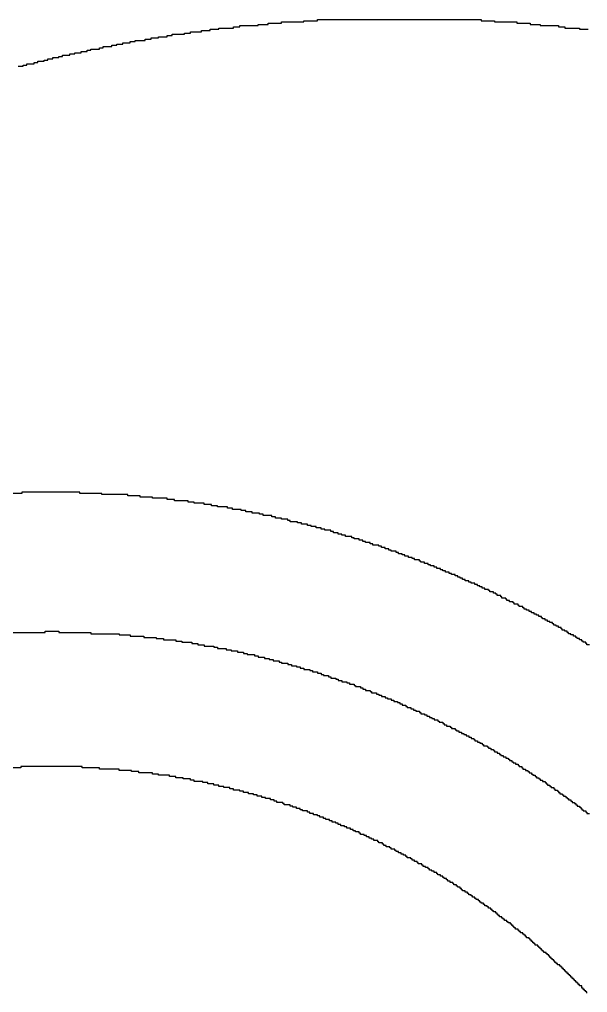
# Model space of a CAD drawing. Header units: millimetres. Extents: x -3.3 to 49.3, y -30.5 to 0.
# Drawn here: x 41.058 to 42.749, y -21.536 to -18.641 of the extents above; entities that cross this region are included whole.
import ezdxf

# ---------------------------------------------------------------- set-up
doc = ezdxf.new("R2010")
doc.units = ezdxf.units.MM
doc.layers.add('TopOverlay', color=2, linetype='Continuous')

msp = doc.modelspace()

# ---------------------------------------------------------------- linework, layer by layer
at = {"layer": 'TopOverlay'}
for p, q in [((41.9044, -18.648), (41.9044, -18.6443)), ((41.9044, -18.6443), (41.9447, -18.6443)), ((41.9447, -18.6443), (41.9447, -18.6407)), ((41.9447, -18.6407), (42.4319, -18.6407)), ((42.4319, -18.6407), (42.4319, -18.6443)), ((42.4319, -18.6443), (42.4722, -18.6443)), ((42.4722, -18.6443), (42.4722, -18.648)), ((41.6004, -18.6773), (41.6004, -18.6736)), ((41.6004, -18.6736), (41.626, -18.6736)), ((41.626, -18.6736), (41.626, -18.67)), ((41.626, -18.67), (41.6516, -18.67)), ((41.6516, -18.67), (41.6516, -18.6663)), ((41.6516, -18.6663), (41.6956, -18.6663)), ((41.6956, -18.6663), (41.6956, -18.6626)), ((41.6956, -18.6626), (41.7139, -18.6626)), ((41.7139, -18.6626), (41.7139, -18.659)), ((41.7139, -18.659), (41.7689, -18.659)), ((41.7689, -18.659), (41.7689, -18.6553)), ((41.7689, -18.6553), (41.7982, -18.6553)), ((41.7982, -18.6553), (41.7982, -18.6516)), ((41.7982, -18.6516), (41.8385, -18.6516)), ((41.8385, -18.6516), (41.8385, -18.648)), ((41.8385, -18.648), (41.9044, -18.648)), ((42.4722, -18.648), (42.5381, -18.648)), ((42.5381, -18.648), (42.5381, -18.6516)), ((42.5381, -18.6516), (42.5784, -18.6516)), ((42.5784, -18.6516), (42.5784, -18.6553)), ((42.5784, -18.6553), (42.6077, -18.6553)), ((42.6077, -18.6553), (42.6077, -18.659)), ((42.6077, -18.659), (42.6626, -18.659)), ((42.6626, -18.659), (42.6626, -18.6626)), ((42.6626, -18.6626), (42.681, -18.6626)), ((42.681, -18.6626), (42.681, -18.6663)), ((42.681, -18.6663), (42.7249, -18.6663)), ((42.7249, -18.6663), (42.7249, -18.67)), ((42.7249, -18.67), (42.7505, -18.67)), ((41.4026, -18.7066), (41.4026, -18.7029)), ((41.4026, -18.7029), (41.4319, -18.7029)), ((41.4319, -18.7029), (41.4319, -18.6993)), ((41.4319, -18.6993), (41.4502, -18.6993)), ((41.4502, -18.6993), (41.4502, -18.6956)), ((41.4502, -18.6956), (41.4722, -18.6956)), ((41.4722, -18.6956), (41.4722, -18.6919)), ((41.4722, -18.6919), (41.4978, -18.6919)), ((41.4978, -18.6919), (41.4978, -18.6883)), ((41.4978, -18.6883), (41.5125, -18.6883)), ((41.5125, -18.6883), (41.5125, -18.6846)), ((41.5125, -18.6846), (41.5491, -18.6846)), ((41.5491, -18.6846), (41.5491, -18.681)), ((41.5491, -18.681), (41.5674, -18.681)), ((41.5674, -18.681), (41.5674, -18.6773)), ((41.5674, -18.6773), (41.6004, -18.6773)), ((41.2597, -18.7359), (41.2597, -18.7322)), ((41.2597, -18.7322), (41.2707, -18.7322)), ((41.2707, -18.7322), (41.2707, -18.7286)), ((41.2707, -18.7286), (41.2963, -18.7286)), ((41.2963, -18.7286), (41.2963, -18.7249)), ((41.2963, -18.7249), (41.3073, -18.7249)), ((41.3073, -18.7249), (41.3073, -18.7212)), ((41.3073, -18.7212), (41.333, -18.7212)), ((41.333, -18.7212), (41.333, -18.7176)), ((41.333, -18.7176), (41.3476, -18.7176)), ((41.3476, -18.7176), (41.3476, -18.7139)), ((41.3476, -18.7139), (41.3659, -18.7139)), ((41.3659, -18.7139), (41.3659, -18.7103)), ((41.3659, -18.7103), (41.3879, -18.7103)), ((41.3879, -18.7103), (41.3879, -18.7066)), ((41.3879, -18.7066), (41.4026, -18.7066)), ((41.1315, -18.7652), (41.1315, -18.7615)), ((41.1315, -18.7615), (41.1425, -18.7615)), ((41.1425, -18.7615), (41.1425, -18.7579)), ((41.1425, -18.7579), (41.1571, -18.7579)), ((41.1571, -18.7579), (41.1571, -18.7542)), ((41.1571, -18.7542), (41.1755, -18.7542)), ((41.1755, -18.7542), (41.1755, -18.7505)), ((41.1755, -18.7505), (41.1864, -18.7505)), ((41.1864, -18.7505), (41.1864, -18.7469)), ((41.1864, -18.7469), (41.2084, -18.7469)), ((41.2084, -18.7469), (41.2084, -18.7432)), ((41.2084, -18.7432), (41.2231, -18.7432)), ((41.2231, -18.7432), (41.2231, -18.7396)), ((41.2231, -18.7396), (41.2414, -18.7396)), ((41.2414, -18.7396), (41.2414, -18.7359)), ((41.2414, -18.7359), (41.2597, -18.7359)), ((41.0546, -18.7799), (41.0692, -18.7799)), ((41.0692, -18.7799), (41.0692, -18.7762)), ((41.0692, -18.7762), (41.0802, -18.7762)), ((41.0802, -18.7762), (41.0802, -18.7725)), ((41.0802, -18.7725), (41.1022, -18.7725)), ((41.1022, -18.7725), (41.1022, -18.7689)), ((41.1022, -18.7689), (41.1132, -18.7689)), ((41.1132, -18.7689), (41.1132, -18.7652)), ((41.1132, -18.7652), (41.1315, -18.7652)), ((41.0656, -20.0509), (41.0033, -20.0509)), ((41.2377, -20.0473), (41.0656, -20.0473)), ((41.0656, -20.0473), (41.0656, -20.0509)), ((41.2377, -20.0509), (41.2377, -20.0473)), ((41.3037, -20.0509), (41.2377, -20.0509)), ((41.3037, -20.0546), (41.3037, -20.0509)), ((41.3806, -20.0546), (41.3037, -20.0546)), ((41.3806, -20.0582), (41.3806, -20.0546)), ((41.4172, -20.0582), (41.3806, -20.0582)), ((41.4172, -20.0619), (41.4172, -20.0582)), ((41.4538, -20.0619), (41.4172, -20.0619)), ((41.4538, -20.0656), (41.4538, -20.0619)), ((41.4978, -20.0656), (41.4538, -20.0656)), ((41.4978, -20.0692), (41.4978, -20.0656)), ((41.5198, -20.0692), (41.4978, -20.0692)), ((41.5198, -20.0729), (41.5198, -20.0692)), ((41.5601, -20.0729), (41.5198, -20.0729)), ((41.5601, -20.0766), (41.5601, -20.0729)), ((41.5784, -20.0766), (41.5601, -20.0766)), ((41.5784, -20.0802), (41.5784, -20.0766)), ((41.6077, -20.0802), (41.5784, -20.0802)), ((41.6077, -20.0839), (41.6077, -20.0802)), ((41.6297, -20.0839), (41.6077, -20.0839)), ((41.6297, -20.0875), (41.6297, -20.0839)), ((41.648, -20.0875), (41.6297, -20.0875)), ((41.648, -20.0912), (41.648, -20.0875)), ((41.6773, -20.0912), (41.648, -20.0912)), ((41.6773, -20.0949), (41.6773, -20.0912)), ((41.6919, -20.0949), (41.6773, -20.0949)), ((41.6919, -20.0985), (41.6919, -20.0949)), ((41.7176, -20.0985), (41.6919, -20.0985)), ((41.7176, -20.1022), (41.7176, -20.0985)), ((41.7322, -20.1022), (41.7176, -20.1022)), ((41.7322, -20.1059), (41.7322, -20.1022)), ((41.7505, -20.1059), (41.7322, -20.1059)), ((41.7505, -20.1095), (41.7505, -20.1059)), ((41.7725, -20.1095), (41.7505, -20.1095)), ((41.7725, -20.1132), (41.7725, -20.1095)), ((41.7835, -20.1132), (41.7725, -20.1132)), ((41.7835, -20.1169), (41.7835, -20.1132)), ((41.8092, -20.1169), (41.7835, -20.1169)), ((41.8092, -20.1205), (41.8092, -20.1169)), ((41.8201, -20.1205), (41.8092, -20.1205)), ((41.8201, -20.1242), (41.8201, -20.1205)), ((41.8385, -20.1242), (41.8201, -20.1242)), ((41.8385, -20.1278), (41.8385, -20.1242)), ((41.8568, -20.1278), (41.8385, -20.1278)), ((41.8568, -20.1315), (41.8568, -20.1278)), ((41.8641, -20.1315), (41.8568, -20.1315)), ((41.8641, -20.1352), (41.8641, -20.1315)), ((41.8861, -20.1352), (41.8641, -20.1352)), ((41.8861, -20.1388), (41.8861, -20.1352)), ((41.8971, -20.1388), (41.8861, -20.1388)), ((41.8971, -20.1425), (41.8971, -20.1388)), ((41.9154, -20.1425), (41.8971, -20.1425)), ((41.9154, -20.1462), (41.9154, -20.1425)), ((41.9264, -20.1462), (41.9154, -20.1462)), ((41.9264, -20.1498), (41.9264, -20.1462)), ((41.941, -20.1498), (41.9264, -20.1498)), ((41.941, -20.1535), (41.941, -20.1498)), ((41.9557, -20.1535), (41.941, -20.1535)), ((41.9557, -20.1571), (41.9557, -20.1535)), ((41.9667, -20.1571), (41.9557, -20.1571)), ((41.9667, -20.1608), (41.9667, -20.1571)), ((41.985, -20.1608), (41.9667, -20.1608)), ((41.985, -20.1645), (41.985, -20.1608)), ((41.9923, -20.1645), (41.985, -20.1645)), ((41.9923, -20.1681), (41.9923, -20.1645)), ((42.007, -20.1681), (41.9923, -20.1681)), ((42.007, -20.1718), (42.007, -20.1681)), ((42.0179, -20.1718), (42.007, -20.1718)), ((42.0179, -20.1755), (42.0179, -20.1718)), ((42.0289, -20.1755), (42.0179, -20.1755)), ((42.0289, -20.1791), (42.0289, -20.1755)), ((42.0473, -20.1791), (42.0289, -20.1791)), ((42.0473, -20.1828), (42.0473, -20.1791)), ((42.0546, -20.1828), (42.0473, -20.1828)), ((42.0546, -20.1864), (42.0546, -20.1828)), ((42.0692, -20.1864), (42.0546, -20.1864)), ((42.0692, -20.1901), (42.0692, -20.1864)), ((42.0802, -20.1901), (42.0692, -20.1901)), ((42.0802, -20.1938), (42.0802, -20.1901)), ((42.0875, -20.1938), (42.0802, -20.1938)), ((42.0875, -20.1974), (42.0875, -20.1938)), ((42.1022, -20.1974), (42.0875, -20.1974)), ((42.1022, -20.2011), (42.1022, -20.1974)), ((42.1095, -20.2011), (42.1022, -20.2011)), ((42.1095, -20.2048), (42.1095, -20.2011)), ((42.1278, -20.2048), (42.1095, -20.2048)), ((42.1278, -20.2084), (42.1278, -20.2048)), ((42.1352, -20.2084), (42.1278, -20.2084)), ((42.1352, -20.2121), (42.1352, -20.2084)), ((42.1462, -20.2121), (42.1352, -20.2121)), ((42.1462, -20.2158), (42.1462, -20.2121)), ((42.1571, -20.2158), (42.1462, -20.2158)), ((42.1571, -20.2194), (42.1571, -20.2158)), ((42.1645, -20.2194), (42.1571, -20.2194)), ((42.1645, -20.2231), (42.1645, -20.2194)), ((42.1791, -20.2231), (42.1645, -20.2231)), ((42.1791, -20.2267), (42.1791, -20.2231)), ((42.1864, -20.2267), (42.1791, -20.2267)), ((42.1864, -20.2304), (42.1864, -20.2267)), ((42.1974, -20.2304), (42.1864, -20.2304)), ((42.1974, -20.2341), (42.1974, -20.2304)), ((42.2048, -20.2341), (42.1974, -20.2341)), ((42.2048, -20.2377), (42.2048, -20.2341)), ((42.2157, -20.2377), (42.2048, -20.2377)), ((42.2157, -20.2414), (42.2157, -20.2377)), ((42.2267, -20.2414), (42.2157, -20.2414)), ((42.2267, -20.2451), (42.2267, -20.2414)), ((42.2341, -20.2451), (42.2267, -20.2451)), ((42.2341, -20.2487), (42.2341, -20.2451)), ((42.2487, -20.2487), (42.2341, -20.2487)), ((42.2487, -20.2524), (42.2487, -20.2487)), ((42.2524, -20.2524), (42.2487, -20.2524)), ((42.2524, -20.256), (42.2524, -20.2524)), ((42.2634, -20.256), (42.2524, -20.256)), ((42.2634, -20.2597), (42.2634, -20.256)), ((42.2744, -20.2597), (42.2634, -20.2597)), ((42.2744, -20.2634), (42.2744, -20.2597)), ((42.2817, -20.2634), (42.2744, -20.2634)), ((42.2817, -20.267), (42.2817, -20.2634)), ((42.2927, -20.267), (42.2817, -20.267)), ((42.2927, -20.2707), (42.2927, -20.267)), ((42.3, -20.2707), (42.2927, -20.2707)), ((42.3, -20.2744), (42.3, -20.2707)), ((42.311, -20.2744), (42.3, -20.2744)), ((42.311, -20.278), (42.311, -20.2744)), ((42.3183, -20.278), (42.311, -20.278)), ((42.3183, -20.2817), (42.3183, -20.278)), ((42.3256, -20.2817), (42.3183, -20.2817)), ((42.3256, -20.2853), (42.3256, -20.2817)), ((42.3366, -20.2853), (42.3256, -20.2853)), ((42.3366, -20.289), (42.3366, -20.2853)), ((42.344, -20.289), (42.3366, -20.289)), ((42.344, -20.2927), (42.344, -20.289)), ((42.3549, -20.2927), (42.344, -20.2927)), ((42.3549, -20.2963), (42.3549, -20.2927)), ((42.3623, -20.2963), (42.3549, -20.2963)), ((42.3623, -20.3), (42.3623, -20.2963)), ((42.3696, -20.3), (42.3623, -20.3)), ((42.3696, -20.3037), (42.3696, -20.3)), ((42.3769, -20.3037), (42.3696, -20.3037)), ((42.3769, -20.3073), (42.3769, -20.3037)), ((42.3842, -20.3073), (42.3769, -20.3073)), ((42.3842, -20.311), (42.3842, -20.3073)), ((42.3952, -20.311), (42.3842, -20.311)), ((42.3952, -20.3147), (42.3952, -20.311)), ((42.4026, -20.3147), (42.3952, -20.3147)), ((42.4026, -20.3183), (42.4026, -20.3147)), ((42.4136, -20.3183), (42.4026, -20.3183)), ((42.4136, -20.322), (42.4136, -20.3183)), ((42.4209, -20.322), (42.4136, -20.322)), ((42.4209, -20.3256), (42.4209, -20.322)), ((42.4282, -20.3256), (42.4209, -20.3256)), ((42.4282, -20.3293), (42.4282, -20.3256)), ((42.4355, -20.3293), (42.4282, -20.3293)), ((42.4355, -20.333), (42.4355, -20.3293)), ((42.4429, -20.333), (42.4355, -20.333)), ((42.4429, -20.3366), (42.4429, -20.333)), ((42.4538, -20.3366), (42.4429, -20.3366)), ((42.4538, -20.3403), (42.4538, -20.3366)), ((42.4575, -20.3403), (42.4538, -20.3403)), ((42.4575, -20.344), (42.4575, -20.3403)), ((42.4685, -20.344), (42.4575, -20.344)), ((42.4685, -20.3476), (42.4685, -20.344)), ((42.4758, -20.3476), (42.4685, -20.3476)), ((42.4758, -20.3513), (42.4758, -20.3476)), ((42.4795, -20.3513), (42.4758, -20.3513)), ((42.4795, -20.3549), (42.4795, -20.3513)), ((42.4905, -20.3549), (42.4795, -20.3549)), ((42.4905, -20.3586), (42.4905, -20.3549)), ((42.4941, -20.3586), (42.4905, -20.3586)), ((42.4941, -20.3623), (42.4941, -20.3586)), ((42.5051, -20.3623), (42.4941, -20.3623)), ((42.5051, -20.3659), (42.5051, -20.3623)), ((42.5088, -20.3659), (42.5051, -20.3659)), ((42.5088, -20.3696), (42.5088, -20.3659)), ((42.5161, -20.3696), (42.5088, -20.3696)), ((42.5161, -20.3733), (42.5161, -20.3696)), ((42.5271, -20.3733), (42.5161, -20.3733)), ((42.5271, -20.3769), (42.5271, -20.3733)), ((42.5308, -20.3769), (42.5271, -20.3769)), ((42.5308, -20.3806), (42.5308, -20.3769)), ((42.5418, -20.3806), (42.5308, -20.3806)), ((42.5418, -20.3842), (42.5418, -20.3806)), ((42.5454, -20.3842), (42.5418, -20.3842)), ((42.5454, -20.3879), (42.5454, -20.3842)), ((42.5564, -20.3879), (42.5454, -20.3879)), ((42.5564, -20.3916), (42.5564, -20.3879)), ((42.5601, -20.3916), (42.5564, -20.3916)), ((42.5601, -20.3952), (42.5601, -20.3916)), ((42.5674, -20.3952), (42.5601, -20.3952)), ((42.5674, -20.3989), (42.5674, -20.3952)), ((42.5747, -20.3989), (42.5674, -20.3989)), ((42.5747, -20.4026), (42.5747, -20.3989)), ((42.5821, -20.4026), (42.5747, -20.4026)), ((42.5821, -20.4062), (42.5821, -20.4026)), ((42.5894, -20.4062), (42.5821, -20.4062)), ((42.5894, -20.4099), (42.5894, -20.4062)), ((42.5967, -20.4099), (42.5894, -20.4099)), ((42.5967, -20.4136), (42.5967, -20.4099)), ((42.604, -20.4136), (42.5967, -20.4136)), ((42.604, -20.4172), (42.604, -20.4136)), ((42.6114, -20.4172), (42.604, -20.4172)), ((42.6114, -20.4209), (42.6114, -20.4172)), ((42.615, -20.4209), (42.6114, -20.4209)), ((42.615, -20.4245), (42.615, -20.4209)), ((42.6223, -20.4245), (42.615, -20.4245)), ((42.6223, -20.4282), (42.6223, -20.4245)), ((42.6297, -20.4282), (42.6223, -20.4282)), ((42.6297, -20.4319), (42.6297, -20.4282)), ((42.637, -20.4319), (42.6297, -20.4319)), ((42.637, -20.4355), (42.637, -20.4319)), ((42.6443, -20.4355), (42.637, -20.4355)), ((42.6443, -20.4392), (42.6443, -20.4355)), ((42.648, -20.4392), (42.6443, -20.4392)), ((42.648, -20.4429), (42.648, -20.4392)), ((42.6553, -20.4429), (42.648, -20.4429)), ((42.6553, -20.4465), (42.6553, -20.4429)), ((41.0399, -20.4648), (41.1352, -20.4648)), ((41.1352, -20.4648), (41.1352, -20.4612)), ((41.1352, -20.4612), (41.1755, -20.4612)), ((41.1755, -20.4612), (41.1755, -20.4648)), ((41.1755, -20.4648), (41.2707, -20.4648)), ((41.2707, -20.4648), (41.2707, -20.4685)), ((41.2707, -20.4685), (41.3549, -20.4685)), ((41.3549, -20.4685), (41.3549, -20.4722)), ((42.6626, -20.4465), (42.6553, -20.4465)), ((42.6626, -20.4502), (42.6626, -20.4465)), ((42.67, -20.4502), (42.6626, -20.4502)), ((42.67, -20.4538), (42.67, -20.4502)), ((42.6736, -20.4538), (42.67, -20.4538)), ((42.6736, -20.4575), (42.6736, -20.4538)), ((42.681, -20.4575), (42.6736, -20.4575)), ((42.681, -20.4612), (42.681, -20.4575)), ((42.6883, -20.4612), (42.681, -20.4612)), ((42.6883, -20.4648), (42.6883, -20.4612)), ((42.6919, -20.4648), (42.6883, -20.4648)), ((42.6919, -20.4685), (42.6919, -20.4648)), ((42.6993, -20.4685), (42.6919, -20.4685)), ((42.6993, -20.4722), (42.6993, -20.4685)), ((41.3549, -20.4722), (41.3879, -20.4722)), ((41.3879, -20.4722), (41.3879, -20.4758)), ((41.3879, -20.4758), (41.4282, -20.4758)), ((41.4282, -20.4758), (41.4282, -20.4795)), ((41.4282, -20.4795), (41.4648, -20.4795)), ((41.4648, -20.4795), (41.4648, -20.4832)), ((41.4648, -20.4832), (41.4868, -20.4832)), ((41.4868, -20.4832), (41.4868, -20.4868)), ((41.4868, -20.4868), (41.5234, -20.4868)), ((41.5234, -20.4868), (41.5234, -20.4905)), ((41.5234, -20.4905), (41.5418, -20.4905)), ((41.5418, -20.4905), (41.5418, -20.4941)), ((41.5418, -20.4941), (41.5711, -20.4941)), ((41.5711, -20.4941), (41.5711, -20.4978)), ((41.5711, -20.4978), (41.5894, -20.4978)), ((41.5894, -20.4978), (41.5894, -20.5015)), ((42.7066, -20.4722), (42.6993, -20.4722)), ((42.7066, -20.4758), (42.7066, -20.4722)), ((42.7139, -20.4758), (42.7066, -20.4758)), ((42.7139, -20.4795), (42.7139, -20.4758)), ((42.7176, -20.4795), (42.7139, -20.4795)), ((42.7176, -20.4832), (42.7176, -20.4795)), ((42.7249, -20.4832), (42.7176, -20.4832)), ((42.7249, -20.4868), (42.7249, -20.4832)), ((42.7322, -20.4868), (42.7249, -20.4868)), ((42.7322, -20.4905), (42.7322, -20.4868)), ((42.7359, -20.4905), (42.7322, -20.4905)), ((42.7359, -20.4941), (42.7359, -20.4905)), ((42.7432, -20.4941), (42.7359, -20.4941)), ((42.7432, -20.4978), (42.7432, -20.4941)), ((42.7469, -20.4978), (42.7432, -20.4978)), ((42.7469, -20.5015), (42.7469, -20.4978)), ((41.5894, -20.5015), (41.6077, -20.5015)), ((41.6077, -20.5015), (41.6077, -20.5051)), ((41.6077, -20.5051), (41.637, -20.5051)), ((41.637, -20.5051), (41.637, -20.5088)), ((41.637, -20.5088), (41.648, -20.5088)), ((41.648, -20.5088), (41.648, -20.5125)), ((41.648, -20.5125), (41.6736, -20.5125)), ((41.6736, -20.5125), (41.6736, -20.5161)), ((41.6736, -20.5161), (41.6883, -20.5161)), ((41.6883, -20.5161), (41.6883, -20.5198)), ((41.6883, -20.5198), (41.7066, -20.5198)), ((41.7066, -20.5198), (41.7066, -20.5234)), ((41.7066, -20.5234), (41.7249, -20.5234)), ((41.7249, -20.5234), (41.7249, -20.5271)), ((41.7249, -20.5271), (41.7359, -20.5271)), ((41.7359, -20.5271), (41.7359, -20.5308)), ((42.7542, -20.5015), (42.7469, -20.5015)), ((41.7359, -20.5308), (41.7579, -20.5308)), ((41.7579, -20.5308), (41.7579, -20.5344)), ((41.7579, -20.5344), (41.7689, -20.5344)), ((41.7689, -20.5344), (41.7689, -20.5381)), ((41.7689, -20.5381), (41.7872, -20.5381)), ((41.7872, -20.5381), (41.7872, -20.5418)), ((41.7872, -20.5418), (41.8018, -20.5418)), ((41.8018, -20.5418), (41.8018, -20.5454)), ((41.8018, -20.5454), (41.8128, -20.5454)), ((41.8128, -20.5454), (41.8128, -20.5491)), ((41.8128, -20.5491), (41.8311, -20.5491)), ((41.8311, -20.5491), (41.8311, -20.5527)), ((41.8311, -20.5527), (41.8385, -20.5527)), ((41.8385, -20.5527), (41.8385, -20.5564)), ((41.8385, -20.5564), (41.8568, -20.5564)), ((41.8568, -20.5564), (41.8568, -20.5601)), ((41.8568, -20.5601), (41.8678, -20.5601)), ((41.8678, -20.5601), (41.8678, -20.5637)), ((41.8678, -20.5637), (41.8824, -20.5637)), ((41.8824, -20.5637), (41.8824, -20.5674)), ((41.8824, -20.5674), (41.8934, -20.5674)), ((41.8934, -20.5674), (41.8934, -20.5711)), ((41.8934, -20.5711), (41.9044, -20.5711)), ((41.9044, -20.5711), (41.9044, -20.5747)), ((41.9044, -20.5747), (41.9227, -20.5747)), ((41.9227, -20.5747), (41.9227, -20.5784)), ((41.9227, -20.5784), (41.93, -20.5784)), ((41.93, -20.5784), (41.93, -20.5821)), ((41.93, -20.5821), (41.9447, -20.5821)), ((41.9447, -20.5821), (41.9447, -20.5857)), ((41.9447, -20.5857), (41.9557, -20.5857)), ((41.9557, -20.5857), (41.9557, -20.5894)), ((41.9557, -20.5894), (41.963, -20.5894)), ((41.963, -20.5894), (41.963, -20.593)), ((41.963, -20.593), (41.9777, -20.593)), ((41.9777, -20.593), (41.9777, -20.5967)), ((41.9777, -20.5967), (41.985, -20.5967)), ((41.985, -20.5967), (41.985, -20.6004)), ((41.985, -20.6004), (41.9996, -20.6004)), ((41.9996, -20.6004), (41.9996, -20.604)), ((41.9996, -20.604), (42.007, -20.604)), ((42.007, -20.604), (42.007, -20.6077)), ((42.007, -20.6077), (42.0179, -20.6077)), ((42.0179, -20.6077), (42.0179, -20.6114)), ((42.0179, -20.6114), (42.0326, -20.6114)), ((42.0326, -20.6114), (42.0326, -20.615)), ((42.0326, -20.615), (42.0399, -20.615)), ((42.0399, -20.615), (42.0399, -20.6187)), ((42.0399, -20.6187), (42.0546, -20.6187)), ((42.0546, -20.6187), (42.0546, -20.6223)), ((42.0546, -20.6223), (42.0582, -20.6223)), ((42.0582, -20.6223), (42.0582, -20.626)), ((42.0582, -20.626), (42.0729, -20.626)), ((42.0729, -20.626), (42.0729, -20.6297)), ((42.0729, -20.6297), (42.0802, -20.6297)), ((42.0802, -20.6297), (42.0802, -20.6333)), ((42.0802, -20.6333), (42.0875, -20.6333)), ((42.0875, -20.6333), (42.0875, -20.637)), ((42.0875, -20.637), (42.1022, -20.637)), ((42.1022, -20.637), (42.1022, -20.6407)), ((42.1022, -20.6407), (42.1059, -20.6407)), ((42.1059, -20.6407), (42.1059, -20.6443)), ((42.1059, -20.6443), (42.1205, -20.6443)), ((42.1205, -20.6443), (42.1205, -20.648)), ((42.1205, -20.648), (42.1278, -20.648)), ((42.1278, -20.648), (42.1278, -20.6516)), ((42.1278, -20.6516), (42.1352, -20.6516)), ((42.1352, -20.6516), (42.1352, -20.6553)), ((42.1352, -20.6553), (42.1462, -20.6553)), ((42.1462, -20.6553), (42.1462, -20.659)), ((42.1462, -20.659), (42.1535, -20.659)), ((42.1535, -20.659), (42.1535, -20.6626)), ((42.1535, -20.6626), (42.1645, -20.6626)), ((42.1645, -20.6626), (42.1645, -20.6663)), ((42.1645, -20.6663), (42.1718, -20.6663)), ((42.1718, -20.6663), (42.1718, -20.67)), ((42.1718, -20.67), (42.1828, -20.67)), ((42.1828, -20.67), (42.1828, -20.6736)), ((42.1828, -20.6736), (42.1901, -20.6736)), ((42.1901, -20.6736), (42.1901, -20.6773)), ((42.1901, -20.6773), (42.1974, -20.6773)), ((42.1974, -20.6773), (42.1974, -20.681)), ((42.1974, -20.681), (42.2084, -20.681)), ((42.2084, -20.681), (42.2084, -20.6846)), ((42.2084, -20.6846), (42.2121, -20.6846)), ((42.2121, -20.6846), (42.2121, -20.6883)), ((42.2121, -20.6883), (42.2231, -20.6883)), ((42.2231, -20.6883), (42.2231, -20.6919)), ((42.2231, -20.6919), (42.2304, -20.6919)), ((42.2304, -20.6919), (42.2304, -20.6956)), ((42.2304, -20.6956), (42.2377, -20.6956)), ((42.2377, -20.6956), (42.2377, -20.6993)), ((42.2377, -20.6993), (42.2487, -20.6993)), ((42.2487, -20.6993), (42.2487, -20.7029)), ((42.2487, -20.7029), (42.2524, -20.7029)), ((42.2524, -20.7029), (42.2524, -20.7066)), ((42.2524, -20.7066), (42.2634, -20.7066)), ((42.2634, -20.7066), (42.2634, -20.7103)), ((42.2634, -20.7103), (42.2707, -20.7103)), ((42.2707, -20.7103), (42.2707, -20.7139)), ((42.2707, -20.7139), (42.278, -20.7139)), ((42.278, -20.7139), (42.278, -20.7176)), ((42.278, -20.7176), (42.2853, -20.7176)), ((42.2853, -20.7176), (42.2853, -20.7212)), ((42.2853, -20.7212), (42.2927, -20.7212)), ((42.2927, -20.7212), (42.2927, -20.7249)), ((42.2927, -20.7249), (42.3037, -20.7249)), ((42.3037, -20.7249), (42.3037, -20.7286)), ((42.3037, -20.7286), (42.3073, -20.7286)), ((42.3073, -20.7286), (42.3073, -20.7322)), ((42.3073, -20.7322), (42.3183, -20.7322)), ((42.3183, -20.7322), (42.3183, -20.7359)), ((42.3183, -20.7359), (42.322, -20.7359)), ((42.322, -20.7359), (42.322, -20.7396)), ((42.322, -20.7396), (42.3293, -20.7396)), ((42.3293, -20.7396), (42.3293, -20.7432)), ((42.3293, -20.7432), (42.3403, -20.7432)), ((42.3403, -20.7432), (42.3403, -20.7469)), ((42.3403, -20.7469), (42.344, -20.7469)), ((42.344, -20.7469), (42.344, -20.7506)), ((42.344, -20.7506), (42.3549, -20.7506)), ((42.3549, -20.7506), (42.3549, -20.7542)), ((42.3549, -20.7542), (42.3586, -20.7542)), ((42.3586, -20.7542), (42.3586, -20.7579)), ((42.3586, -20.7579), (42.3659, -20.7579)), ((42.3659, -20.7579), (42.3659, -20.7615)), ((42.3659, -20.7615), (42.3733, -20.7615)), ((42.3733, -20.7615), (42.3733, -20.7652)), ((42.3733, -20.7652), (42.3806, -20.7652)), ((42.3806, -20.7652), (42.3806, -20.7689)), ((42.3806, -20.7689), (42.3879, -20.7689)), ((42.3879, -20.7689), (42.3879, -20.7725)), ((42.3879, -20.7725), (42.3952, -20.7725)), ((42.3952, -20.7725), (42.3952, -20.7762)), ((42.3952, -20.7762), (42.4026, -20.7762)), ((42.4026, -20.7762), (42.4026, -20.7799)), ((42.4026, -20.7799), (42.4099, -20.7799)), ((42.4099, -20.7799), (42.4099, -20.7835)), ((42.4099, -20.7835), (42.4136, -20.7835)), ((42.4136, -20.7835), (42.4136, -20.7872)), ((42.4136, -20.7872), (42.4209, -20.7872)), ((42.4209, -20.7872), (42.4209, -20.7908)), ((42.4209, -20.7908), (42.4282, -20.7908)), ((42.4282, -20.7908), (42.4282, -20.7945)), ((42.4282, -20.7945), (42.4355, -20.7945)), ((42.4355, -20.7945), (42.4355, -20.7982)), ((42.4355, -20.7982), (42.4392, -20.7982)), ((42.4392, -20.7982), (42.4392, -20.8018)), ((42.4392, -20.8018), (42.4502, -20.8018)), ((42.4502, -20.8018), (42.4502, -20.8055)), ((42.4502, -20.8055), (42.4538, -20.8055)), ((42.4538, -20.8055), (42.4538, -20.8092)), ((42.4538, -20.8092), (42.4612, -20.8092)), ((42.4612, -20.8092), (42.4612, -20.8128)), ((42.4612, -20.8128), (42.4685, -20.8128)), ((42.4685, -20.8128), (42.4685, -20.8165)), ((42.4685, -20.8165), (42.4722, -20.8165)), ((42.4722, -20.8165), (42.4722, -20.8201)), ((42.4722, -20.8201), (42.4795, -20.8201)), ((42.4795, -20.8201), (42.4795, -20.8238)), ((42.4795, -20.8238), (42.4868, -20.8238)), ((42.4868, -20.8238), (42.4868, -20.8275)), ((42.4868, -20.8275), (42.4905, -20.8275)), ((42.4905, -20.8275), (42.4905, -20.8311)), ((42.4905, -20.8311), (42.4978, -20.8311)), ((42.4978, -20.8311), (42.4978, -20.8348)), ((42.4978, -20.8348), (42.5051, -20.8348)), ((42.5051, -20.8348), (42.5051, -20.8385)), ((42.5051, -20.8385), (42.5125, -20.8385)), ((42.5125, -20.8385), (42.5125, -20.8421)), ((42.5125, -20.8421), (42.5161, -20.8421)), ((42.5161, -20.8421), (42.5161, -20.8458)), ((42.5161, -20.8458), (42.5234, -20.8458)), ((42.5234, -20.8458), (42.5234, -20.8495)), ((41.0619, -20.8678), (41.0143, -20.8678)), ((41.2451, -20.8641), (41.0619, -20.8641)), ((41.0619, -20.8641), (41.0619, -20.8678)), ((41.2451, -20.8678), (41.2451, -20.8641)), ((41.2963, -20.8678), (41.2451, -20.8678)), ((41.2963, -20.8714), (41.2963, -20.8678)), ((41.3549, -20.8714), (41.2963, -20.8714)), ((41.3549, -20.8751), (41.3549, -20.8714)), ((41.3916, -20.8751), (41.3549, -20.8751)), ((41.3916, -20.8788), (41.3916, -20.8751)), ((42.5234, -20.8495), (42.5271, -20.8495)), ((42.5271, -20.8495), (42.5271, -20.8531)), ((42.5271, -20.8531), (42.5344, -20.8531)), ((42.5344, -20.8531), (42.5344, -20.8568)), ((42.5344, -20.8568), (42.5418, -20.8568)), ((42.5418, -20.8568), (42.5418, -20.8604)), ((42.5418, -20.8604), (42.5454, -20.8604)), ((42.5454, -20.8604), (42.5454, -20.8641)), ((42.5454, -20.8641), (42.5527, -20.8641)), ((42.5527, -20.8641), (42.5527, -20.8678)), ((42.5527, -20.8678), (42.5564, -20.8678)), ((42.5564, -20.8678), (42.5564, -20.8714)), ((42.5564, -20.8714), (42.5637, -20.8714)), ((42.5637, -20.8714), (42.5637, -20.8751)), ((42.5637, -20.8751), (42.5711, -20.8751)), ((42.5711, -20.8751), (42.5711, -20.8788)), ((41.4136, -20.8788), (41.3916, -20.8788)), ((41.4136, -20.8824), (41.4136, -20.8788)), ((41.4538, -20.8824), (41.4136, -20.8824)), ((41.4538, -20.8861), (41.4538, -20.8824)), ((41.4722, -20.8861), (41.4538, -20.8861)), ((41.4722, -20.8897), (41.4722, -20.8861)), ((41.5051, -20.8897), (41.4722, -20.8897)), ((41.5051, -20.8934), (41.5051, -20.8897)), ((41.5234, -20.8934), (41.5051, -20.8934)), ((41.5234, -20.8971), (41.5234, -20.8934)), ((41.5454, -20.8971), (41.5234, -20.8971)), ((41.5454, -20.9007), (41.5454, -20.8971)), ((41.5674, -20.9007), (41.5454, -20.9007)), ((41.5674, -20.9044), (41.5674, -20.9007)), ((41.5784, -20.9044), (41.5674, -20.9044)), ((41.5784, -20.9081), (41.5784, -20.9044)), ((42.5711, -20.8788), (42.5747, -20.8788)), ((42.5747, -20.8788), (42.5747, -20.8824)), ((42.5747, -20.8824), (42.5821, -20.8824)), ((42.5821, -20.8824), (42.5821, -20.8861)), ((42.5821, -20.8861), (42.5857, -20.8861)), ((42.5857, -20.8861), (42.5857, -20.8897)), ((42.5857, -20.8897), (42.593, -20.8897)), ((42.593, -20.8897), (42.593, -20.8934)), ((42.593, -20.8934), (42.5967, -20.8934)), ((42.5967, -20.8934), (42.5967, -20.8971)), ((42.5967, -20.8971), (42.604, -20.8971)), ((42.604, -20.8971), (42.604, -20.9007)), ((42.604, -20.9007), (42.6077, -20.9007)), ((42.6077, -20.9007), (42.6077, -20.9044)), ((42.6077, -20.9044), (42.615, -20.9044)), ((42.615, -20.9044), (42.615, -20.9081)), ((41.604, -20.9081), (41.5784, -20.9081)), ((41.604, -20.9117), (41.604, -20.9081)), ((41.6187, -20.9117), (41.604, -20.9117)), ((41.6187, -20.9154), (41.6187, -20.9117)), ((41.637, -20.9154), (41.6187, -20.9154)), ((41.637, -20.919), (41.637, -20.9154)), ((41.6516, -20.919), (41.637, -20.919)), ((41.6516, -20.9227), (41.6516, -20.919)), ((41.6663, -20.9227), (41.6516, -20.9227)), ((41.6663, -20.9264), (41.6663, -20.9227)), ((41.6846, -20.9264), (41.6663, -20.9264)), ((41.6846, -20.93), (41.6846, -20.9264)), ((41.6956, -20.93), (41.6846, -20.93)), ((41.6956, -20.9337), (41.6956, -20.93)), ((41.7139, -20.9337), (41.6956, -20.9337)), ((41.7139, -20.9374), (41.7139, -20.9337)), ((42.615, -20.9081), (42.6223, -20.9081)), ((42.6223, -20.9081), (42.6223, -20.9117)), ((42.6223, -20.9117), (42.626, -20.9117)), ((42.626, -20.9117), (42.626, -20.9154)), ((42.626, -20.9154), (42.6297, -20.9154)), ((42.6297, -20.9154), (42.6297, -20.919)), ((42.6297, -20.919), (42.637, -20.919)), ((42.637, -20.919), (42.637, -20.9227)), ((42.637, -20.9227), (42.6407, -20.9227)), ((42.6407, -20.9227), (42.6407, -20.9264)), ((42.6407, -20.9264), (42.648, -20.9264)), ((42.648, -20.9264), (42.648, -20.93)), ((42.648, -20.93), (42.6516, -20.93)), ((42.6516, -20.93), (42.6516, -20.9337)), ((42.6516, -20.9337), (42.659, -20.9337)), ((42.659, -20.9337), (42.659, -20.9374)), ((41.7249, -20.9374), (41.7139, -20.9374)), ((41.7249, -20.941), (41.7249, -20.9374)), ((41.7396, -20.941), (41.7249, -20.941)), ((41.7396, -20.9447), (41.7396, -20.941)), ((41.7542, -20.9447), (41.7396, -20.9447)), ((41.7542, -20.9484), (41.7542, -20.9447)), ((41.7652, -20.9484), (41.7542, -20.9484)), ((41.7652, -20.952), (41.7652, -20.9484)), ((41.7799, -20.952), (41.7652, -20.952)), ((41.7799, -20.9557), (41.7799, -20.952)), ((41.7908, -20.9557), (41.7799, -20.9557)), ((41.7908, -20.9593), (41.7908, -20.9557)), ((41.8055, -20.9593), (41.7908, -20.9593)), ((41.8055, -20.963), (41.8055, -20.9593)), ((41.8165, -20.963), (41.8055, -20.963)), ((41.8165, -20.9667), (41.8165, -20.963)), ((42.659, -20.9374), (42.6626, -20.9374)), ((42.6626, -20.9374), (42.6626, -20.941)), ((42.6626, -20.941), (42.6663, -20.941)), ((42.6663, -20.941), (42.6663, -20.9447)), ((42.6663, -20.9447), (42.6736, -20.9447)), ((42.6736, -20.9447), (42.6736, -20.9484)), ((42.6736, -20.9484), (42.6773, -20.9484)), ((42.6773, -20.9484), (42.6773, -20.952)), ((42.6773, -20.952), (42.6846, -20.952)), ((42.6846, -20.952), (42.6846, -20.9557)), ((42.6846, -20.9557), (42.6883, -20.9557)), ((42.6883, -20.9557), (42.6883, -20.9593)), ((42.6883, -20.9593), (42.6919, -20.9593)), ((42.6919, -20.9593), (42.6919, -20.963)), ((42.6919, -20.963), (42.6993, -20.963)), ((42.6993, -20.963), (42.6993, -20.9667)), ((41.8238, -20.9667), (41.8165, -20.9667)), ((41.8238, -20.9703), (41.8238, -20.9667)), ((41.8421, -20.9703), (41.8238, -20.9703)), ((41.8421, -20.974), (41.8421, -20.9703)), ((41.8458, -20.974), (41.8421, -20.974)), ((41.8458, -20.9777), (41.8458, -20.974)), ((41.8641, -20.9777), (41.8458, -20.9777)), ((41.8641, -20.9813), (41.8641, -20.9777)), ((41.8714, -20.9813), (41.8641, -20.9813)), ((41.8714, -20.985), (41.8714, -20.9813)), ((41.8824, -20.985), (41.8714, -20.985)), ((41.8824, -20.9886), (41.8824, -20.985)), ((41.8934, -20.9886), (41.8824, -20.9886)), ((41.8934, -20.9923), (41.8934, -20.9886)), ((41.9007, -20.9923), (41.8934, -20.9923)), ((41.9007, -20.996), (41.9007, -20.9923)), ((42.6993, -20.9667), (42.7029, -20.9667)), ((42.7029, -20.9667), (42.7029, -20.9703)), ((42.7029, -20.9703), (42.7103, -20.9703)), ((42.7103, -20.9703), (42.7103, -20.974)), ((42.7103, -20.974), (42.7139, -20.974)), ((42.7139, -20.974), (42.7139, -20.9777)), ((42.7139, -20.9777), (42.7176, -20.9777)), ((42.7176, -20.9777), (42.7176, -20.9813)), ((42.7176, -20.9813), (42.7249, -20.9813)), ((42.7249, -20.9813), (42.7249, -20.985)), ((42.7249, -20.985), (42.7286, -20.985)), ((42.7286, -20.985), (42.7286, -20.9886)), ((42.7286, -20.9886), (42.7322, -20.9886)), ((42.7322, -20.9886), (42.7322, -20.9923)), ((42.7322, -20.9923), (42.7359, -20.9923)), ((42.7359, -20.9923), (42.7359, -20.996)), ((41.9154, -20.996), (41.9007, -20.996)), ((41.9154, -20.9996), (41.9154, -20.996)), ((41.9227, -20.9996), (41.9154, -20.9996)), ((41.9227, -21.0033), (41.9227, -20.9996)), ((41.9337, -21.0033), (41.9227, -21.0033)), ((41.9337, -21.007), (41.9337, -21.0033)), ((41.9447, -21.007), (41.9337, -21.007)), ((41.9447, -21.0106), (41.9447, -21.007)), ((41.952, -21.0106), (41.9447, -21.0106)), ((41.952, -21.0143), (41.952, -21.0106)), ((41.963, -21.0143), (41.952, -21.0143)), ((41.963, -21.0179), (41.963, -21.0143)), ((41.9703, -21.0179), (41.963, -21.0179)), ((41.9703, -21.0216), (41.9703, -21.0179)), ((41.9813, -21.0216), (41.9703, -21.0216)), ((41.9813, -21.0253), (41.9813, -21.0216)), ((42.7359, -20.996), (42.7432, -20.996)), ((42.7432, -20.996), (42.7432, -20.9996)), ((42.7432, -20.9996), (42.7469, -20.9996)), ((42.7469, -20.9996), (42.7469, -21.0033)), ((42.7469, -21.0033), (42.7542, -21.0033)), ((41.9886, -21.0253), (41.9813, -21.0253)), ((41.9886, -21.0289), (41.9886, -21.0253)), ((41.9996, -21.0289), (41.9886, -21.0289)), ((41.9996, -21.0326), (41.9996, -21.0289)), ((42.007, -21.0326), (41.9996, -21.0326)), ((42.007, -21.0363), (42.007, -21.0326)), ((42.0143, -21.0363), (42.007, -21.0363)), ((42.0143, -21.0399), (42.0143, -21.0363)), ((42.0253, -21.0399), (42.0143, -21.0399)), ((42.0253, -21.0436), (42.0253, -21.0399)), ((42.0326, -21.0436), (42.0253, -21.0436)), ((42.0326, -21.0473), (42.0326, -21.0436)), ((42.0436, -21.0473), (42.0326, -21.0473)), ((42.0436, -21.0509), (42.0436, -21.0473)), ((42.0509, -21.0509), (42.0436, -21.0509)), ((42.0509, -21.0546), (42.0509, -21.0509)), ((42.0582, -21.0546), (42.0509, -21.0546)), ((42.0582, -21.0582), (42.0582, -21.0546)), ((42.0692, -21.0582), (42.0582, -21.0582)), ((42.0692, -21.0619), (42.0692, -21.0582)), ((42.0729, -21.0619), (42.0692, -21.0619)), ((42.0729, -21.0656), (42.0729, -21.0619)), ((42.0839, -21.0656), (42.0729, -21.0656)), ((42.0839, -21.0692), (42.0839, -21.0656)), ((42.0912, -21.0692), (42.0839, -21.0692)), ((42.0912, -21.0729), (42.0912, -21.0692)), ((42.0985, -21.0729), (42.0912, -21.0729)), ((42.0985, -21.0766), (42.0985, -21.0729)), ((42.1059, -21.0766), (42.0985, -21.0766)), ((42.1059, -21.0802), (42.1059, -21.0766)), ((42.1132, -21.0802), (42.1059, -21.0802)), ((42.1132, -21.0839), (42.1132, -21.0802)), ((42.1242, -21.0839), (42.1132, -21.0839)), ((42.1242, -21.0875), (42.1242, -21.0839)), ((42.1278, -21.0875), (42.1242, -21.0875)), ((42.1278, -21.0912), (42.1278, -21.0875)), ((42.1388, -21.0912), (42.1278, -21.0912)), ((42.1388, -21.0949), (42.1388, -21.0912)), ((42.1425, -21.0949), (42.1388, -21.0949)), ((42.1425, -21.0985), (42.1425, -21.0949)), ((42.1498, -21.0985), (42.1425, -21.0985)), ((42.1498, -21.1022), (42.1498, -21.0985)), ((42.1608, -21.1022), (42.1498, -21.1022)), ((42.1608, -21.1059), (42.1608, -21.1022)), ((42.1645, -21.1059), (42.1608, -21.1059)), ((42.1645, -21.1095), (42.1645, -21.1059)), ((42.1755, -21.1095), (42.1645, -21.1095)), ((42.1755, -21.1132), (42.1755, -21.1095)), ((42.1791, -21.1132), (42.1755, -21.1132)), ((42.1791, -21.1169), (42.1791, -21.1132)), ((42.1864, -21.1169), (42.1791, -21.1169)), ((42.1864, -21.1205), (42.1864, -21.1169)), ((42.1938, -21.1205), (42.1864, -21.1205)), ((42.1938, -21.1242), (42.1938, -21.1205)), ((42.2011, -21.1242), (42.1938, -21.1242)), ((42.2011, -21.1278), (42.2011, -21.1242)), ((42.2084, -21.1278), (42.2011, -21.1278)), ((42.2084, -21.1315), (42.2084, -21.1278)), ((42.2121, -21.1315), (42.2084, -21.1315)), ((42.2121, -21.1352), (42.2121, -21.1315)), ((42.2231, -21.1352), (42.2121, -21.1352)), ((42.2231, -21.1388), (42.2231, -21.1352)), ((42.2267, -21.1388), (42.2231, -21.1388)), ((42.2267, -21.1425), (42.2267, -21.1388)), ((42.2341, -21.1425), (42.2267, -21.1425)), ((42.2341, -21.1462), (42.2341, -21.1425)), ((42.2414, -21.1462), (42.2341, -21.1462)), ((42.2414, -21.1498), (42.2414, -21.1462)), ((42.2451, -21.1498), (42.2414, -21.1498)), ((42.2451, -21.1535), (42.2451, -21.1498)), ((42.256, -21.1535), (42.2451, -21.1535)), ((42.256, -21.1571), (42.256, -21.1535)), ((42.2597, -21.1571), (42.256, -21.1571)), ((42.2597, -21.1608), (42.2597, -21.1571)), ((42.267, -21.1608), (42.2597, -21.1608)), ((42.267, -21.1645), (42.267, -21.1608)), ((42.2744, -21.1645), (42.267, -21.1645)), ((42.2744, -21.1681), (42.2744, -21.1645)), ((42.278, -21.1681), (42.2744, -21.1681)), ((42.278, -21.1718), (42.278, -21.1681)), ((42.2853, -21.1718), (42.278, -21.1718)), ((42.2853, -21.1755), (42.2853, -21.1718)), ((42.2927, -21.1755), (42.2853, -21.1755)), ((42.2927, -21.1791), (42.2927, -21.1755)), ((42.3, -21.1791), (42.2927, -21.1791)), ((42.3, -21.1828), (42.3, -21.1791)), ((42.3037, -21.1828), (42.3, -21.1828)), ((42.3037, -21.1864), (42.3037, -21.1828)), ((42.311, -21.1864), (42.3037, -21.1864)), ((42.311, -21.1901), (42.311, -21.1864)), ((42.3183, -21.1901), (42.311, -21.1901)), ((42.3183, -21.1938), (42.3183, -21.1901)), ((42.322, -21.1938), (42.3183, -21.1938)), ((42.322, -21.1974), (42.322, -21.1938)), ((42.3293, -21.1974), (42.322, -21.1974)), ((42.3293, -21.2011), (42.3293, -21.1974)), ((42.333, -21.2011), (42.3293, -21.2011)), ((42.333, -21.2048), (42.333, -21.2011)), ((42.3403, -21.2048), (42.333, -21.2048)), ((42.3403, -21.2084), (42.3403, -21.2048)), ((42.3476, -21.2084), (42.3403, -21.2084)), ((42.3476, -21.2121), (42.3476, -21.2084)), ((42.3513, -21.2121), (42.3476, -21.2121)), ((42.3513, -21.2158), (42.3513, -21.2121)), ((42.3586, -21.2158), (42.3513, -21.2158)), ((42.3586, -21.2194), (42.3586, -21.2158)), ((42.3623, -21.2194), (42.3586, -21.2194)), ((42.3623, -21.2231), (42.3623, -21.2194)), ((42.3696, -21.2231), (42.3623, -21.2231)), ((42.3696, -21.2267), (42.3696, -21.2231)), ((42.3733, -21.2267), (42.3696, -21.2267)), ((42.3733, -21.2304), (42.3733, -21.2267)), ((42.3769, -21.2304), (42.3733, -21.2304)), ((42.3769, -21.2341), (42.3769, -21.2304)), ((42.3842, -21.2341), (42.3769, -21.2341)), ((42.3842, -21.2377), (42.3842, -21.2341)), ((42.3916, -21.2377), (42.3842, -21.2377)), ((42.3916, -21.2414), (42.3916, -21.2377)), ((42.3952, -21.2414), (42.3916, -21.2414)), ((42.3952, -21.2451), (42.3952, -21.2414)), ((42.4026, -21.2451), (42.3952, -21.2451)), ((42.4026, -21.2487), (42.4026, -21.2451)), ((42.4062, -21.2487), (42.4026, -21.2487)), ((42.4062, -21.2524), (42.4062, -21.2487)), ((42.4136, -21.2524), (42.4062, -21.2524)), ((42.4136, -21.256), (42.4136, -21.2524)), ((42.4172, -21.256), (42.4136, -21.256)), ((42.4172, -21.2597), (42.4172, -21.256)), ((42.4245, -21.2597), (42.4172, -21.2597)), ((42.4245, -21.2634), (42.4245, -21.2597)), ((42.4282, -21.2634), (42.4245, -21.2634)), ((42.4282, -21.267), (42.4282, -21.2634)), ((42.4319, -21.267), (42.4282, -21.267)), ((42.4319, -21.2707), (42.4319, -21.267)), ((42.4392, -21.2707), (42.4319, -21.2707)), ((42.4392, -21.2744), (42.4392, -21.2707)), ((42.4429, -21.2744), (42.4392, -21.2744)), ((42.4429, -21.278), (42.4429, -21.2744)), ((42.4502, -21.278), (42.4429, -21.278)), ((42.4502, -21.2817), (42.4502, -21.278)), ((42.4538, -21.2817), (42.4502, -21.2817)), ((42.4538, -21.2853), (42.4538, -21.2817)), ((42.4612, -21.2853), (42.4538, -21.2853)), ((42.4612, -21.289), (42.4612, -21.2853)), ((42.4648, -21.289), (42.4612, -21.289)), ((42.4648, -21.2927), (42.4648, -21.289)), ((42.4685, -21.2927), (42.4648, -21.2927)), ((42.4685, -21.2963), (42.4685, -21.2927)), ((42.4758, -21.2963), (42.4685, -21.2963)), ((42.4758, -21.3), (42.4758, -21.2963)), ((42.4795, -21.3), (42.4758, -21.3)), ((42.4795, -21.3037), (42.4795, -21.3)), ((42.4832, -21.3037), (42.4795, -21.3037)), ((42.4832, -21.3073), (42.4832, -21.3037)), ((42.4868, -21.3073), (42.4832, -21.3073)), ((42.4868, -21.311), (42.4868, -21.3073)), ((42.4941, -21.311), (42.4868, -21.311)), ((42.4941, -21.3147), (42.4941, -21.311)), ((42.4978, -21.3147), (42.4941, -21.3147)), ((42.4978, -21.3183), (42.4978, -21.3147)), ((42.5015, -21.3183), (42.4978, -21.3183)), ((42.5015, -21.322), (42.5015, -21.3183)), ((42.5088, -21.322), (42.5015, -21.322)), ((42.5088, -21.3256), (42.5088, -21.322)), ((42.5125, -21.3256), (42.5088, -21.3256)), ((42.5125, -21.3293), (42.5125, -21.3256)), ((42.5198, -21.3293), (42.5125, -21.3293)), ((42.5198, -21.333), (42.5198, -21.3293)), ((42.5234, -21.333), (42.5198, -21.333)), ((42.5234, -21.3366), (42.5234, -21.333)), ((42.5271, -21.3366), (42.5234, -21.3366)), ((42.5271, -21.3403), (42.5271, -21.3366)), ((42.5308, -21.3403), (42.5271, -21.3403)), ((42.5308, -21.344), (42.5308, -21.3403)), ((42.5344, -21.344), (42.5308, -21.344)), ((42.5344, -21.3476), (42.5344, -21.344)), ((42.5418, -21.3476), (42.5344, -21.3476)), ((42.5418, -21.3513), (42.5418, -21.3476)), ((42.5454, -21.3513), (42.5418, -21.3513)), ((42.5454, -21.3549), (42.5454, -21.3513)), ((42.5491, -21.3549), (42.5454, -21.3549)), ((42.5491, -21.3586), (42.5491, -21.3549)), ((42.5564, -21.3586), (42.5491, -21.3586)), ((42.5564, -21.3623), (42.5564, -21.3586)), ((42.5601, -21.3623), (42.5564, -21.3623)), ((42.5601, -21.3659), (42.5601, -21.3623)), ((42.5637, -21.3659), (42.5601, -21.3659)), ((42.5637, -21.3696), (42.5637, -21.3659)), ((42.5674, -21.3696), (42.5637, -21.3696)), ((42.5674, -21.3733), (42.5674, -21.3696)), ((42.5747, -21.3733), (42.5674, -21.3733)), ((42.5747, -21.3769), (42.5747, -21.3733)), ((42.5784, -21.3769), (42.5747, -21.3769)), ((42.5784, -21.3806), (42.5784, -21.3769)), ((42.5821, -21.3806), (42.5784, -21.3806)), ((42.5821, -21.3842), (42.5821, -21.3806)), ((42.5857, -21.3842), (42.5821, -21.3842)), ((42.5857, -21.3879), (42.5857, -21.3842)), ((42.5894, -21.3879), (42.5857, -21.3879)), ((42.5894, -21.3916), (42.5894, -21.3879)), ((42.593, -21.3916), (42.5894, -21.3916)), ((42.593, -21.3952), (42.593, -21.3916)), ((42.6004, -21.3952), (42.593, -21.3952)), ((42.6004, -21.3989), (42.6004, -21.3952)), ((42.604, -21.3989), (42.6004, -21.3989)), ((42.604, -21.4026), (42.604, -21.3989)), ((42.6077, -21.4026), (42.604, -21.4026)), ((42.6077, -21.4062), (42.6077, -21.4026)), ((42.6114, -21.4062), (42.6077, -21.4062)), ((42.6114, -21.4099), (42.6114, -21.4062)), ((42.615, -21.4099), (42.6114, -21.4099)), ((42.615, -21.4136), (42.615, -21.4099)), ((42.6187, -21.4136), (42.615, -21.4136)), ((42.6187, -21.4172), (42.6187, -21.4136)), ((42.626, -21.4172), (42.6187, -21.4172)), ((42.626, -21.4209), (42.626, -21.4172)), ((42.6297, -21.4209), (42.626, -21.4209)), ((42.6297, -21.4245), (42.6297, -21.4209)), ((42.6333, -21.4245), (42.6297, -21.4245)), ((42.6333, -21.4282), (42.6333, -21.4245)), ((42.637, -21.4282), (42.6333, -21.4282)), ((42.637, -21.4319), (42.637, -21.4282)), ((42.6407, -21.4319), (42.637, -21.4319)), ((42.6407, -21.4355), (42.6407, -21.4319)), ((42.6443, -21.4355), (42.6407, -21.4355)), ((42.6443, -21.4392), (42.6443, -21.4355)), ((42.648, -21.4392), (42.6443, -21.4392)), ((42.648, -21.4429), (42.648, -21.4392)), ((42.6516, -21.4429), (42.648, -21.4429)), ((42.6516, -21.4465), (42.6516, -21.4429)), ((42.6553, -21.4465), (42.6516, -21.4465)), ((42.6553, -21.4502), (42.6553, -21.4465)), ((42.659, -21.4502), (42.6553, -21.4502)), ((42.659, -21.4538), (42.659, -21.4502)), ((42.6663, -21.4538), (42.659, -21.4538)), ((42.6663, -21.4575), (42.6663, -21.4538)), ((42.67, -21.4575), (42.6663, -21.4575)), ((42.67, -21.4612), (42.67, -21.4575)), ((42.6736, -21.4612), (42.67, -21.4612)), ((42.6736, -21.4648), (42.6736, -21.4612)), ((42.6773, -21.4648), (42.6736, -21.4648)), ((42.6773, -21.4685), (42.6773, -21.4648)), ((42.681, -21.4685), (42.6773, -21.4685)), ((42.681, -21.4722), (42.681, -21.4685)), ((42.6846, -21.4722), (42.681, -21.4722)), ((42.6846, -21.4758), (42.6846, -21.4722)), ((42.6883, -21.4758), (42.6846, -21.4758)), ((42.6883, -21.4795), (42.6883, -21.4758)), ((42.6919, -21.4795), (42.6883, -21.4795)), ((42.6919, -21.4831), (42.6919, -21.4795)), ((42.6956, -21.4831), (42.6919, -21.4831)), ((42.6956, -21.4868), (42.6956, -21.4831)), ((42.6993, -21.4868), (42.6956, -21.4868)), ((42.6993, -21.4905), (42.6993, -21.4868)), ((42.7029, -21.4905), (42.6993, -21.4905)), ((42.7029, -21.4941), (42.7029, -21.4905)), ((42.7066, -21.4941), (42.7029, -21.4941)), ((42.7066, -21.4978), (42.7066, -21.4941)), ((42.7103, -21.4978), (42.7066, -21.4978)), ((42.7103, -21.5015), (42.7103, -21.4978)), ((42.7139, -21.5015), (42.7103, -21.5015)), ((42.7139, -21.5051), (42.7139, -21.5015)), ((42.7176, -21.5051), (42.7139, -21.5051)), ((42.7176, -21.5088), (42.7176, -21.5051)), ((42.7212, -21.5088), (42.7176, -21.5088)), ((42.7212, -21.5125), (42.7212, -21.5088)), ((42.7249, -21.5125), (42.7212, -21.5125)), ((42.7249, -21.5161), (42.7249, -21.5125)), ((42.7322, -21.5161), (42.7249, -21.5161)), ((42.7322, -21.5234), (42.7322, -21.5161)), ((42.7359, -21.5234), (42.7322, -21.5234)), ((42.7359, -21.5271), (42.7359, -21.5234)), ((42.7396, -21.5271), (42.7359, -21.5271)), ((42.7396, -21.5308), (42.7396, -21.5271)), ((42.7432, -21.5308), (42.7396, -21.5308)), ((42.7432, -21.5344), (42.7432, -21.5308)), ((42.7469, -21.5344), (42.7432, -21.5344)), ((42.7469, -21.5381), (42.7469, -21.5344))]:
    msp.add_line(p, q, dxfattribs=at)

doc.saveas('drawing.dxf')
